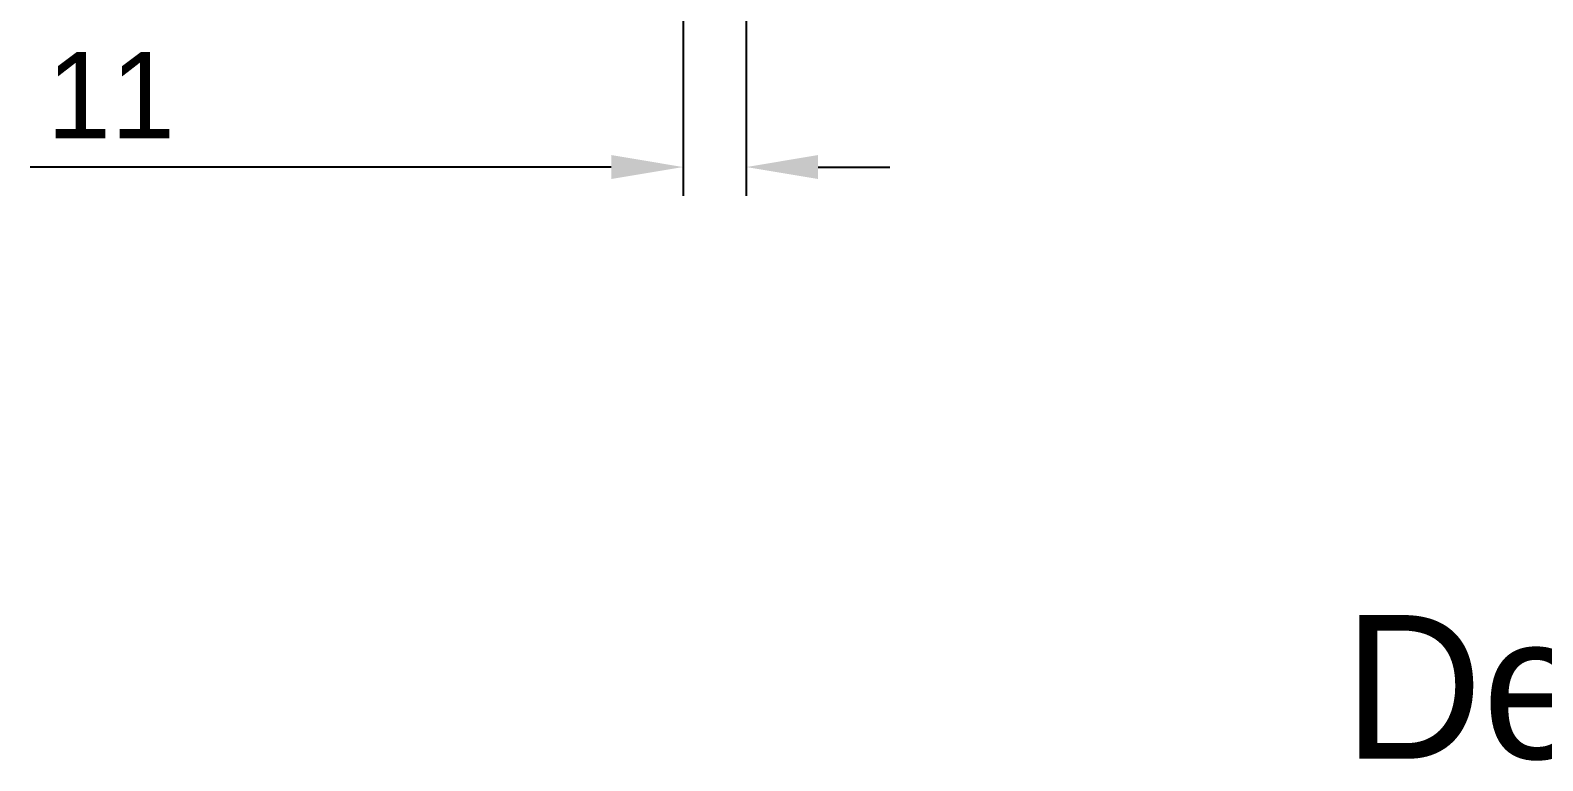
# Model space of a CAD drawing. Header units: millimetres. Extents: x 5828 to 6704, y 123 to 421.
# Drawn here: x 6349.14 to 6375.46, y 347.64 to 360.35 of the extents above; entities that cross this region are included whole.
import ezdxf

# ---------------------------------------------------------------- set-up
doc = ezdxf.new("R2010")
doc.units = ezdxf.units.MM
doc.layers.add('外形图', color=7, linetype='Continuous')
doc.layers.add('尺寸标注', color=7, linetype='Continuous')
doc.styles.get("Standard").update_dxf_attribs({"font": 'msyh.ttc'})
doc.styles.add('微软雅黑', font='msyh.ttc', dxfattribs={"height": 1.5})
doc.dimstyles.new('尺寸标注_细节_1_10比例', dxfattribs={"dimtxt": 1.5, "dimasz": 1.25, "dimexe": 0.5, "dimexo": 0.4, "dimgap": 0.5, "dimtad": 1, "dimlfac": 10, "dimdsep": 46, "dimtxsty": '微软雅黑', "dimcen": 0.09, "dimadec": 0, "dimazin": 0, "dimtp": 0.01, "dimtm": 0.01, "dimtfac": 1, "dimtofl": 0, "dimtmove": 0, "dimatfit": 3, "dimfxl": 1, "dimtolj": 1, "dimarcsym": 0})

# ---------------------------------------------------------------- blocks, each defined once
blk = doc.blocks.new('*D1068')
at = {"layer": 'Defpoints', "color": 0}
for p in [(6360.503, 363.63), (6361.603, 362.43), (6361.603, 357.965)]:
    blk.add_point(p, dxfattribs=at)
at = {"layer": '尺寸标注', "color": 0, "lineweight": -2}
for p, q in [((6360.503, 363.23), (6360.503, 357.465)), ((6361.603, 362.03), (6361.603, 357.465)), ((6359.253, 357.965), (6349.142, 357.965)), ((6362.853, 357.965), (6364.103, 357.965))]:
    blk.add_line(p, q, dxfattribs=at)
at = {"layer": '尺寸标注', "color": 0}
for points in [[(6359.253, 357.757), (6359.253, 358.174), (6360.503, 357.965)], [(6362.853, 358.174), (6362.853, 357.757), (6361.603, 357.965)]]:
    blk.add_solid(points, dxfattribs=at)
at = {"layer": '尺寸标注', "color": 0, "insert": (6350.546, 359.215), "char_height": 1.5, "attachment_point": 5, "style": '微软雅黑'}
blk.add_mtext('\\A1;\\A1;{\\fAlibaba PuHuiTi 3.0 55 Regular|b0|i0|c134|p18;11}', dxfattribs=at)

msp = doc.modelspace()

# ---------------------------------------------------------------- texts
at = {"layer": '外形图', "insert": (6371.9999, 350.1709), "char_height": 2.5, "width": 21.853135, "attachment_point": 1}
msp.add_mtext('{\\fAlibaba PuHuiTi 3.0 65 Medium|b0|i0|c134|p18;Detail 1：10}', dxfattribs=at)

# ---------------------------------------------------------------- dimensions: what is measured, and where the dimension line sits
at = {"layer": '尺寸标注'}
dim = msp.add_linear_dim(base=(6361.6033, 357.9652), p1=(6360.5033, 363.6296), p2=(6361.6033, 362.4296), text='\\A1;{\\fAlibaba PuHuiTi 3.0 55 Regular|b0|i0|c134|p18;<>}', dimstyle='尺寸标注_细节_1_10比例', dxfattribs=at)
dim.commit()
dim.dimension.update_dxf_attribs({"geometry": '*D1068', "text_midpoint": (6350.5462, 357.9652), "dimtype": 160})

doc.saveas('drawing.dxf')
